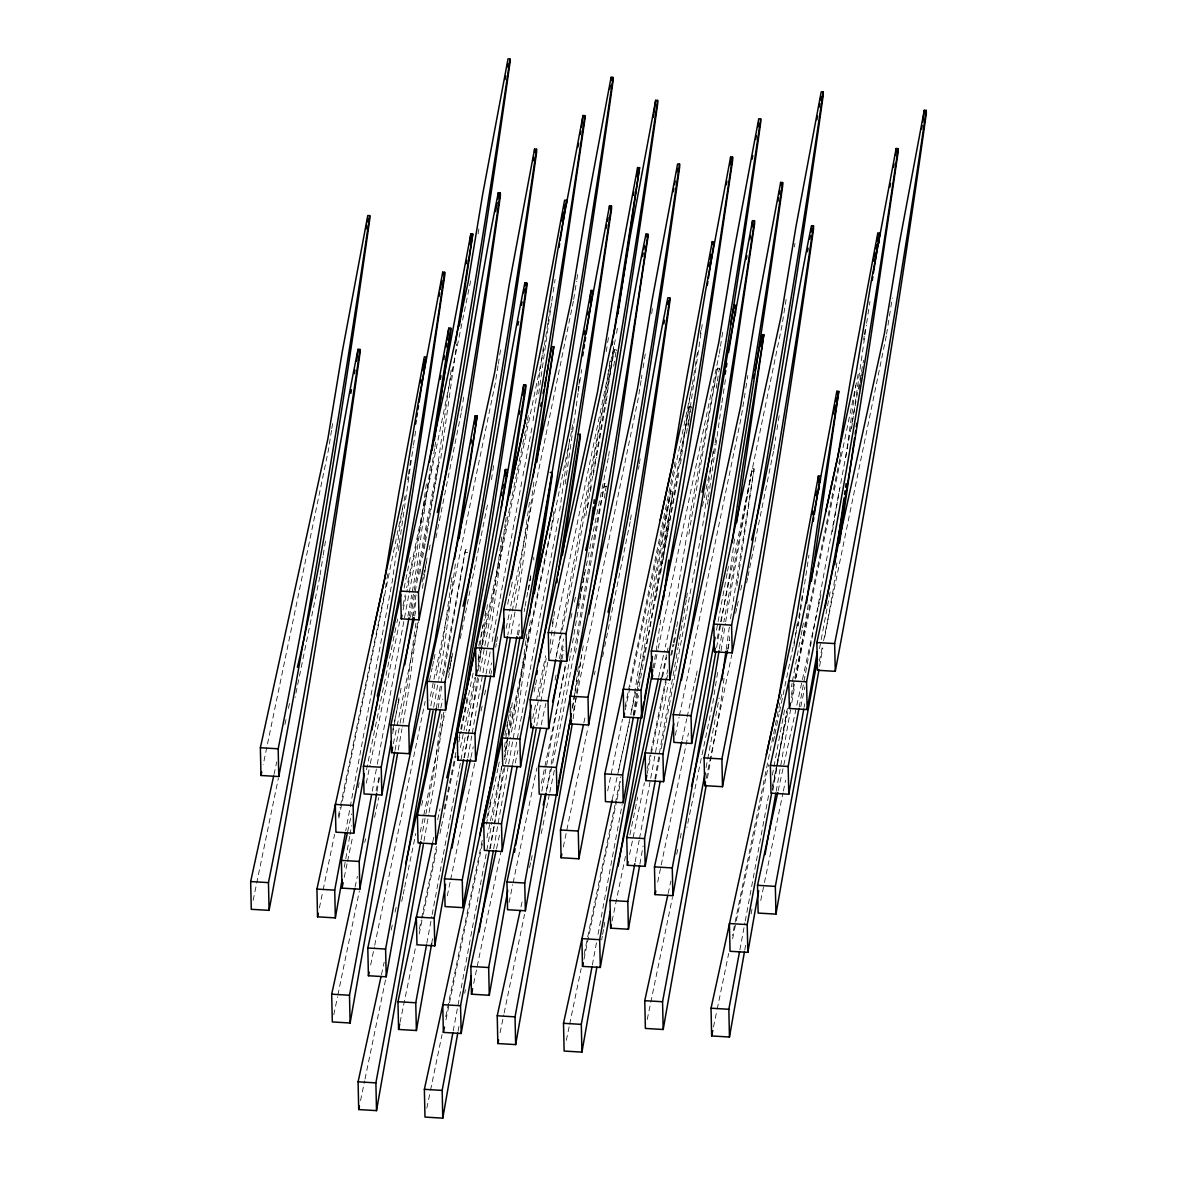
<?xml version="1.0" encoding="UTF-8"?>
<svg xmlns="http://www.w3.org/2000/svg" width="1177" height="1177" viewBox="0 0 1177 1177"><rect width="100%" height="100%" fill="white"/><g stroke="black" fill="none" stroke-linecap="round" stroke-linejoin="round"><path stroke-width="0.75" stroke-dasharray="5 3.75" d="M398.429 550.38L399.165 544.951M399.4 543.127L413.201 446.951M417.555 622.868L407.61 697.181L402.284 727.092M440.801 458.324L456.676 344.052M455.367 563.989L443.729 650.999L438.712 679.144M443.714 712.306L434.019 784.809L429.002 812.954M477.524 677.511L469.182 731.094M478.495 670.272L487.631 603.183M504.403 529.4L492.266 620.044L472.051 734.139M538.698 393.721L551.542 303.004M503.447 768.772L494.634 823.988M504.653 759.709L512.657 699.888M530.312 620.662L518.674 707.671L508.626 763.947M565.21 483.982L578.054 393.265M547.746 662.195L536.741 725.738M550.174 644.069L553.573 618.69M606.376 400.974L613.658 346.597M583.836 577.716L572.199 644.775M584.072 575.906L584.557 572.272M573.155 718.779L581.644 655.339M660.724 619.882L655.927 652.19M686.574 433.371L702.213 324.484M686.412 599.799L678.393 645.629M686.647 597.99L687.618 590.736M707.524 504.271L708.26 498.827M708.495 497.018L721.648 404.476M734.522 539.051L730.402 569.859L716.543 647.762M724.076 678.305L720.692 703.684L706.833 781.587M727.96 649.292L729.652 636.61M798.359 626.002L798.845 622.383M808.246 604.787L796.24 677.54M851.618 428.531L852.354 423.087M852.589 421.278L866.36 325.102M836.847 562.944L833.448 588.323L824.356 639.332M402.416 508.964L392.324 581.026L345.773 830.697M426.383 483.865L416.805 552.322L409.096 593.223M451.188 369.872L438.815 458.147L409.346 615.939M415.922 623.089L407.08 686.132L400.048 723.472M451.026 584.101L443.199 639.95L435.828 679.07M451.277 582.306L452.027 576.892M441.816 714.307L433.489 773.76L425.441 816.441M475.626 677.437L466.327 730.991M478.156 659.429L479.922 646.82M480.172 645.011L482.953 625.208M501.829 536.933L491.736 608.995L479.01 676.716M533.093 420.748L543.45 346.891M529.444 502.314L519.851 570.771L507.802 634.903M501.77 766.874L492.383 820.398M504.55 747.057L508.332 720.03M525.957 640.774L518.145 696.607L510.774 735.728M526.222 638.964L526.972 633.564M559.619 511.009L569.712 438.962M609.892 361.104L605.611 391.735L560.399 634.197M572.625 707.73L577.421 673.509M577.672 671.699L578.422 666.3M680.483 464.018L690.575 391.97M702.654 525.869L713.247 450.202M726.209 649.395L729.49 625.973M730.505 618.764L754.119 468.578L752.162 468.461L723.811 622M794.004 646.114L797.285 622.692M845.763 457.353L855.856 385.291M413.48 445.141L414.584 437.873M414.848 436.064L415.952 428.796M430.517 465.474L417.335 563.371L411.994 593.267M422.455 588.397L423.558 581.129M423.838 579.305L424.662 573.861M424.941 572.051L426.045 564.783M426.309 562.959L427.133 557.515M448.584 677.834L449.688 670.566M449.952 668.757L450.791 663.298M451.056 661.489L452.159 654.221M504.639 527.59L505.183 523.956M505.463 522.147L506.287 516.688M551.822 301.18L552.925 293.926M553.19 292.102L554.293 284.834M554.573 283.024L555.117 279.39M533.858 482.114L520.381 581.821L510.656 636.345M578.334 391.441L579.437 384.188M579.717 382.363L580.805 375.095M581.085 373.286L581.644 369.652M663.078 559.384L672.861 491.206L670.905 491.089L645.526 626.635L630.946 714.777M721.928 402.666L723.016 395.398M723.296 393.589L724.399 386.321M724.679 384.496L725.768 377.243M736.905 585.808L737.729 580.349M738.008 578.54L739.112 571.272M739.377 569.462L754.119 468.578M799.33 618.749L808.952 555.191M866.64 323.278L867.743 316.024M868.008 314.2L869.112 306.932M869.391 305.123L869.935 301.489M331.517 430.355L328.368 450.261L263.207 764.726M331.811 428.546L332.959 421.292M319.806 576.833L295.03 697.593M320.085 575.023L322.954 556.927M323.234 555.117L324.381 547.879M324.675 546.069L325.529 540.64M385.497 587.97L386.644 580.732M386.939 578.922L388.086 571.684M405.035 496.076L338.52 819.604M407.61 479.775L408.184 476.155M408.463 474.346L409.611 467.107M409.89 465.298L410.758 459.869M410.273 557.457L403.888 589.221M434.578 448.805L431.429 468.711L406.698 587.617M434.857 446.995L435.725 441.566M400.268 693.091L401.416 685.853M412.288 617.057L416.202 593.649M470.638 280.92L406.815 591.913M478.083 233.855L479.23 226.617M461.222 412.921L435.681 539.125M461.502 411.111L462.649 403.873M462.929 402.063L463.797 396.634M438.109 708.304L441.963 684.852M498.018 365.753L495.164 383.849L429.62 700.109M498.312 363.943L499.445 356.705M499.739 354.895L500.593 349.466M487.455 504.992L459.589 641.951M491.456 479.657L492.604 472.418M492.883 470.609L494.031 463.37M466.254 702.419L467.107 696.99M484.924 615.939L485.777 610.51M527.208 422.263L480.805 648.924M527.487 420.454L528.355 415.01M547.879 323.116L543.583 350.26L482.496 644.981M548.158 321.306L549.306 314.053M549.6 312.243L550.453 306.814M573.42 301.18L510.612 606.773M573.699 299.37L574.847 292.131M575.126 290.322L576.568 281.274M576.848 279.464L577.995 272.225M528.547 589.824L529.694 582.571M529.988 580.761L530.842 575.332M551.719 525.192L554.293 508.905M571.536 431.473L508.273 738.832M571.816 429.664L572.669 424.235M578.113 389.837L578.687 386.218M578.966 384.408L579.834 378.979M606.229 351.629L607.376 344.39M607.656 342.581L608.803 335.327M585.822 515.703L614.35 349.746L616.307 349.863L616.424 352.673L614.468 352.556M616.571 333.253L617.704 326.014M613.717 366.165L614.865 358.911M615.159 357.102L616.307 349.863M575.538 653.147L576.686 645.908M576.965 644.084L579.54 627.797M608.288 458.015L581.085 591.369M608.568 456.205L609.421 450.776M604.287 498.165L605.155 492.736M605.434 490.927L606.596 483.673L604.64 483.556C583.351 585.675 570.565 689.354 546.29 790.826M641.053 380.598L638.199 398.709L573.405 711.364M641.347 378.788L641.921 375.169M643.054 367.93L644.202 360.692M644.496 358.882L645.643 351.643M651.646 313.626L652.499 308.197M630.195 521.661L604.11 649.63M630.489 519.851L631.622 512.613M638.493 469.167L639.067 465.548M639.361 463.738L640.214 458.309M633.226 714.969L636.654 693.238M636.948 691.429L670.905 491.089M675.127 461.914L628.444 690.384M655.869 598.019L656.737 592.59M657.016 590.78L672.861 491.206M660.768 572.375L689.295 406.418L691.252 406.536L691.37 409.331L689.413 409.213M692.076 386.306L630.136 686.456M692.37 384.482L693.503 377.243M693.797 375.434L694.945 368.195M695.224 366.385L696.372 359.147M696.652 357.337L697.799 350.099M700.374 333.812L700.948 330.193M688.074 426.442L688.648 422.823M688.942 421.013L691.252 406.536M688.869 534.152L690.016 526.913M690.31 525.104L717.396 368.195L719.368 368.313L719.471 371.123L717.514 371.005M719.338 353.512L720.192 348.083M720.471 346.273L721.619 339.035M721.913 337.225L722.766 331.796M716.19 388.233L717.058 382.805M717.337 380.995L718.5 373.742M718.779 371.932L719.368 368.313M713.424 453.557L714.851 444.509M715.145 442.699L716.278 435.461M741.539 415.349L745.541 389.999M745.835 388.189L746.968 380.951M747.263 379.141L747.836 375.522M717.632 672.435L712.762 703.199L686.912 827.49M721.06 650.704L725.356 623.56M725.65 621.75L752.162 468.461M786.104 299.444L781.808 326.588L716.646 641.053M794.401 246.949L794.975 243.33M773.524 451.35L748.101 575.715M773.804 449.54L774.952 442.302M775.246 440.492L775.82 436.873M776.952 429.634L778.1 422.396M778.394 420.586L779.542 413.348M781.616 694.43L732.418 935.48M802.287 595.282L797.418 626.061L779.365 712.659M839.804 458.868L791.371 694.474M840.084 457.059L841.231 449.82M858.18 374.212L794.931 681.571M863.624 339.815L864.198 336.195M864.477 334.386L865.33 328.957M886.296 335.989L823.047 643.363M886.575 334.18L887.723 326.941M888.017 325.132L889.15 317.893M889.444 316.083L890.592 308.845M890.871 307.035L892.298 297.987M410.435 617.307L439.095 461.958L428.354 525.633M436.24 708.525L465.503 549.585L467.46 549.703M524.177 611.599L524.765 607.994M719.338 648.983L723.517 623.795M832.404 531.813L833.301 526.428M833.596 524.618L834.787 517.424M835.082 515.629L839.554 488.646M344.272 867.228L349.687 836.464M349.996 834.655L351.599 825.607M358.294 787.604L359.25 782.175M377.023 791.474L379.582 776.997M392.677 733.477L397.767 704.523M398.091 702.713L399.047 697.284M413.392 615.865L416.261 599.579M431.679 943.66L432.636 938.231M467.902 757.664L471.727 735.949M490.912 674.362L491.545 670.743M495.694 647.218L496.326 643.598M496.65 641.789L497.606 636.36M458.074 1031.287L459.03 1025.858M464.768 993.285L465.401 989.666M493.663 848.897L508.008 767.463M560.738 659.841L563.606 643.554M587.5 507.831L588.456 502.402M590.368 491.545L591.325 486.116M593.237 475.258L596.415 457.309M546.393 791.356L550.851 766.021M551.174 764.211L571.566 648.395M572.272 708.304L574.508 695.636M574.817 693.827L583.748 643.172M601.668 939.923L602.315 936.303M602.624 934.494L603.58 929.065M603.904 927.255L604.86 921.826M639.891 864.095L643.069 845.998M654.853 779.042L678.07 647.394M744.747 950.163L746.027 942.924M751.117 913.97L752.074 908.541M772.789 790.915L786.957 711.202M776.187 791.297L790.532 709.863M791.812 702.625L794.666 686.338M804.068 707.362L804.715 703.743M819.604 666.226L822.782 648.13M407.919 616.145L411.685 595.032M419.718 573.964L420.689 568.594M422.602 557.854L423.882 550.689M424.191 548.894L425.162 543.524M425.471 541.744L428.031 527.414M398.209 749.955L401.975 728.843M433.68 707.289L438.388 680.894M443.567 675.907L465.503 549.585M423.97 841.099L428.678 814.719M464.474 757.473L468.873 732.844M518.468 635.094L519.425 629.724M490.25 848.617L494.325 825.754M596.724 455.558L606.14 402.784M579.834 625.987L604.64 483.556M653.103 668.021L655.618 653.956M858.989 389.911L859.946 384.541M860.255 382.746L861.226 377.376M861.535 375.595L862.182 372.006M372.27 791.179L376.949 765.962M377.287 764.167L408.757 594.988M395.031 750.264L399.709 725.253M430.811 705.876L435.49 680.836M421.086 839.687L425.103 818.206M426.81 943.336L431.841 916.309M432.165 914.5L465.989 732.771M463.944 757.782L467.96 736.169M468.299 734.36L478.671 678.526M486.042 674.024L490.397 650.616M492.074 641.597L522.205 479.48M453.219 1030.949L492.045 822.179M489.676 849.014L494.031 825.592M494.369 823.797L510.435 737.508M512.569 764.285L548.717 569.742M534.196 722.531L546.246 658.399M556.044 657.619L560.061 636.007M541.817 791.165L565.593 663.269M633.682 715.498L638.714 688.471M639.037 686.677L669.507 522.75M592.355 964.919L596.71 941.512M598.048 934.303L622.147 804.597M635.168 861.858L639.185 840.246M639.523 838.436L668.315 683.513M655.604 779.145L659.959 755.722M661.297 748.513L691.429 586.396M716.469 630.151L725.856 580.158M706.082 767.566L719.147 697.961M739.892 949.824L744.909 922.797M745.247 921.002L769.008 793.107M772.362 775.084L784.75 709.04M772.333 789.502L787.398 708.436M791.415 686.824L792.077 683.219M792.415 681.409L800.787 636.816M799.212 707.024L863.58 360.324M819.53 648.601L820.869 641.391M821.193 639.597L827.225 607.494M522.882 475.92L532.592 424.353M517.218 634.83L519.248 623.987M525.104 606.184L526.457 598.961M526.796 597.151L527.811 591.737M528.149 589.927L529.503 582.689M529.841 580.894L530.856 575.465M549.394 566.181L559.104 514.614M614.35 349.746C593.061 451.85 580.29 555.544 556 657.016M689.295 406.418L663.902 541.964L649.321 630.107L637.169 685.117M669.845 520.94L679.556 469.388M717.396 368.195L692.017 503.756L677.437 591.884L665.285 646.909M692.091 582.806L701.816 531.254M726.18 578.378L727.195 573.037M727.518 571.257L728.534 565.931M801.125 635.036L802.125 629.71M802.464 627.929L803.464 622.589M827.563 605.714L828.902 598.607M829.241 596.827L830.241 591.487M253.129 900.331L278.346 778.335M319.394 907.85L322.733 891.71M323.116 889.915L334.606 834.287M338.314 816.352L340.168 807.378M340.536 805.583L384.938 591.59M344.243 877.351L347.215 863.006M347.583 861.211L352.776 836.082M366.503 769.699L396.163 626.179M366.268 783.176L369.975 765.241M370.343 763.446L399.65 621.706M402.975 605.552L405.212 594.797M403.108 609.848L406.448 593.694M333.797 1014.751L337.505 996.816M337.873 995.021L359.382 890.96M374.58 817.397L378.67 797.668M393.398 743.658L396.737 727.518M397.105 725.723L418.615 621.662M370.652 964.978L374.36 947.044M374.727 945.249L425.147 701.433M360.559 1100.583L364.635 1080.854M365.017 1079.059L385.776 978.587M401.725 901.435L402.843 896.05M403.211 894.255L404.329 888.885M404.697 887.09L415.805 833.493M420.277 832.124L445.127 711.923M400.062 1022.283L416.011 945.131M419.35 928.977L421.204 920.017M421.572 918.222L436.402 846.454M444.2 808.776L456.043 751.632M419.189 934.023L422.896 916.074M423.264 914.294L437.358 846.116M439.963 833.551L441.066 828.167M441.434 826.372L455.911 756.399M458.868 742.054L461.09 731.285M461.472 729.49L473.684 670.478M460.413 747.601L474.875 677.628M478.215 661.474L480.437 650.719M478.053 666.52L482.129 646.776M447.304 895.8L450.276 881.455M450.644 879.66L474.743 763.034M506.169 628.297L510.244 608.568M426.839 1108.116L430.179 1091.962M430.547 1090.167L442.037 1034.554M445.745 1016.604L482.438 839.26M445.965 1019.856L482.673 842.232M486.381 824.297L497.886 768.669M486.925 837.862L501.755 766.095M504.727 751.735L551.351 526.943M504.565 756.782L507.905 740.627M473.698 983.428L500.769 852.457M532.681 718.558L536.021 702.419M536.388 700.624L545.657 655.766M552.337 623.472L553.455 618.087M553.823 616.292L554.941 610.907M550.38 653.117L615.909 336.813M509.038 902.538L512.745 884.604M513.128 882.809L536.859 767.978M555.029 680.071L556.147 674.686M559.472 658.532L563.548 638.92M541.405 783.338L566.255 663.137M578.113 605.714L579.231 600.329M579.599 598.534L580.717 593.164M500.063 1032.759L503.785 1014.824M504.153 1013.029L524.545 914.352M541.229 833.61L549.394 794.151M549.762 792.356L554.573 769.214M563.327 846.984L588.162 726.768M602.639 656.795L603.742 651.425M607.67 790.856L622.515 719.088M625.105 706.538L628.077 692.179M625.311 709.775L629.769 688.251M566.343 1040.291L569.315 1025.932M569.683 1024.137L581.173 968.524M584.145 954.164L614.924 805.259M615.291 803.464L620.838 776.746M583.983 959.211L616.616 801.316M616.983 799.536L620.706 781.587M634.418 715.204L638.493 695.578M654.177 667.977L657.884 650.028M658.252 648.233L718.97 355.263M612.099 920.988L625.443 856.4M629.901 834.876L637.684 797.197M662.533 676.996L666.609 657.369M629.592 854.502L644.422 782.734M647.394 768.39L667.786 669.713M670.758 655.354L672.979 644.584M673.362 642.789L674.833 635.624M675.215 633.829L676.319 628.444M676.687 626.65L677.805 621.265M647.232 773.421L650.94 755.487M651.308 753.692L666.153 681.924M666.52 680.129L668.006 672.95M671.714 655.015L673.935 644.246M674.303 642.451L675.421 637.066M675.348 735.213L679.055 717.264M679.423 715.469L741.245 417.158M657.693 882.059L688.471 733.139M647.232 1019.459L672.45 897.462M706.185 778.453L731.785 654.662M746.615 582.895L747.733 577.51M713.512 1026.977L716.837 1010.837M717.22 1009.042L728.71 953.414M732.624 938.716L735.963 922.577M736.331 920.782L768.61 764.697M773.421 741.363L774.54 735.978M774.907 734.198L778.983 714.454M772.465 785.971L788.413 708.834M791.591 697.726L794.549 683.366M760.739 900.508L764.079 884.354M764.447 882.559L782.999 792.857M783.367 791.062L785.589 780.292M800.801 706.744L804.877 687M819.324 661.297L822.664 645.143M396.914 622.589L397.649 619.073M392.706 730.064L399.694 696.71M429.561 680.365L432.136 668.08M432.503 666.314L433.607 661.047M433.975 659.297L435.078 654.029M421.675 805.406L422.778 800.139M458.986 737.582L465.96 704.229M478.833 645.893L484.35 619.558M507.684 604.169L512.466 581.35M486.851 818.192L489.426 805.892M489.794 804.141L490.897 798.874M498.254 766.874L499.357 761.607M504.859 735.272L506.331 728.254M506.698 726.503L507.802 721.236M508.17 719.471L509.273 714.204M509.641 712.453L510.744 707.186M534.078 691.796L535.182 686.529M535.55 684.779L536.653 679.512M702.478 506.287L713.13 455.367M274.02 774.437L276.742 761.931M284.922 724.443L286.085 719.088M288.424 708.377L289.586 703.022M347.642 831.801L351.526 813.954M355.057 887.061L357.396 876.35M364.782 842.438L365.561 838.863M376.081 790.65L379.582 774.584M414.672 615.983L416.231 608.833M422.072 582.056L423.234 576.701M423.632 574.92L424.794 569.565M425.191 567.77L426.751 560.635M429.075 549.924L430.252 544.568M381.451 974.688L384.173 962.197M391.191 930.051L392.735 922.915M395.075 912.204L396.252 906.849M440.801 708.024L442.743 699.094M448.584 672.317L449.761 666.962M450.144 665.182L451.321 659.826M451.703 658.031L453.263 650.896M432.695 842.055L434.181 835.67M437.682 819.604L440.007 808.893M470.932 757.414L473.272 746.704M481.055 710.996L482.232 705.641M484.556 694.93L485.733 689.575M489.235 673.509L491.574 662.798M496.562 848.617L499.666 834.331M515.246 762.917L517.968 750.426M541.199 724.855L545.878 703.434M561.929 659.238L563.871 650.307M570.874 618.175L572.051 612.82M574.376 602.109L575.553 596.754M520.984 906.878L522.147 901.523M529.547 867.596L530.709 862.241M531.107 860.461L532.651 853.31M583.836 722.884L585.396 715.734M594.356 674.671L595.135 671.096M612.246 799.374L636.389 688.692M658.664 677.261L664.505 650.469M661.798 676.834L666.55 654.662M666.932 652.867L668.109 647.512M682.116 740.112L686.794 718.676M687.177 716.896L695.739 677.614M696.137 675.833L697.299 670.478M668.124 893.564L670.846 881.058M676.687 854.281L677.849 848.926M680.188 838.215L681.365 832.86M727.842 648.983L729.784 640.053M735.625 613.276L736.802 607.92M737.185 606.126L738.347 600.77M740.686 590.06L741.863 584.704M778.174 790.694L817.912 608.73M618.793 769.787L629.769 720.089M818.309 606.949L819.486 601.638M819.869 599.858L821.046 594.532M752.28 471.256L754.236 471.374M604.757 486.366L606.714 486.484M671.022 493.884L672.979 494.002M465.606 552.396L467.578 552.513M533.725 557.236L533.843 560.031"/><path stroke-width="1.5" d="M618.013 313.965L618.499 310.331M590.148 530.592L593.296 507.022M593.782 503.388L594.267 499.769M663.622 598.137L664.108 594.503M664.593 590.883L668.727 560.061M736.699 522.735L763.844 334.768L761.887 334.651L755.119 370.784M811.409 581.217L838.774 391.426L836.818 391.308L811.439 526.869L796.858 614.997L711.04 1008.203L711.644 1035.951L729.446 1037.025L744.423 951.972M839.51 542.994L854.634 437.756M454.557 558.884L477.171 415.893L475.214 415.775L449.82 551.322L435.255 639.464L367.812 948L368.416 975.748L386.218 976.807L433.062 710.805M529.503 615.556L530.253 610.142M556.853 582.733L557.354 579.143M557.869 575.538L558.369 571.934M612.172 344.905L612.673 341.301M613.173 337.696L639.582 167.678L637.61 167.561L612.231 303.122L597.651 391.25L530.209 699.785L530.827 727.533L548.629 728.607L560.414 661.651M732.138 542.597L742.231 470.55L763.844 334.768M721.928 680.026L725.959 651.19M806.583 602.874L817.176 527.208L838.774 391.426M834.684 564.651L844.027 498.003M844.527 494.399L845.042 490.794M434.372 440.051L450.879 331.075L450.776 328.265L448.805 328.148C424.912 450.85 406.904 574.582 377.228 696.122M459.427 325.882L472.786 234.091L470.829 233.973L445.45 369.519L432.062 450.467M459.118 538.566L477.171 415.893M506.89 476.038L507.449 472.404M509.597 494.899L525.825 387.733L525.707 384.938L523.75 384.82C498.783 515.997 478.45 647.968 446.716 777.776M536.874 462.134L553.823 346.715L551.866 346.597L549.159 361.059M534.343 593.429L552.219 475.361L552.116 472.565L550.145 472.448M562.459 555.206L580.335 437.153L580.217 434.342L578.26 434.225M618.778 308.521L639.582 167.678M735.125 315.48L735.684 311.846M818.868 489.794L819.413 486.16M819.957 482.541L820.516 478.907M878.748 243.374L879.293 239.74M855.179 434.122L855.723 430.488M856.282 426.854L856.827 423.22M369.74 215.641C343.478 394.104 313.641 571.89 278.169 748.807L278.787 776.555L260.985 775.481L260.367 747.733L327.809 439.212L342.389 351.07L367.783 215.523L369.74 215.641L369.858 218.436C343.684 405.182 313.847 591.237 278.787 776.555M297.384 667.315C322.675 562.312 336.313 455.072 358.058 349.334L360.015 349.451C333.768 527.929 303.931 705.7 268.459 882.618L269.077 910.365L251.275 909.306L250.657 881.558L273.623 776.217M415.643 423.955L416.217 420.336M416.79 416.717L417.364 413.098M417.938 409.478L418.512 405.859M419.086 402.24L426.295 356.969L424.338 356.852L398.944 492.413L384.379 580.541L372.212 635.565M342.036 879.896L335.342 917.898L317.54 916.824L316.937 889.076L402.755 495.87L417.335 407.742L442.714 272.181L444.671 272.299C418.423 450.776 388.587 628.562 353.115 805.48L353.733 833.228L335.931 832.154L335.313 804.406L353.115 805.48M429.458 462.237L450.776 328.265M455.514 342.713L472.786 234.091M510.009 58.968C483.747 237.445 453.91 415.216 418.438 592.134L419.056 619.882L401.254 618.822L400.636 591.075L468.078 282.539L482.658 194.396L508.037 58.85L510.009 58.968L510.112 61.778C483.953 248.509 454.116 434.578 419.056 619.882M437.255 512.436C462.708 406.83 476.508 299.017 498.327 192.66L500.284 192.778C474.037 371.255 444.2 549.026 408.728 725.959L409.346 753.707L391.544 752.633L390.926 724.885L414.289 617.763M536.521 149.229C510.274 327.706 480.422 505.477 444.965 682.395L445.568 710.143L427.766 709.084L427.163 681.336L494.605 372.8L509.17 284.672L534.564 149.111L536.521 149.229L536.638 152.039C510.465 338.77 480.628 524.839 445.568 710.143M462.988 606.258C488.779 499.489 502.873 390.484 524.854 282.921L526.81 283.039C500.563 461.516 470.712 639.288 435.24 816.22L435.858 843.968L418.056 842.894L417.438 815.146L440.419 709.819M501.284 507.625L507.331 469.608L505.374 469.491L479.981 605.037L465.401 693.179L453.645 746.409M504.977 515.291L525.707 384.938M559.075 247.376L559.649 243.757M560.223 240.137L566.564 200.311L564.607 200.193L539.213 335.739L524.648 423.867M490.588 676.172L475.611 761.225L457.809 760.151L457.206 732.403L543.024 339.211L557.604 251.069L582.983 115.523L584.94 115.64C558.692 294.103 528.856 471.889 493.384 648.807L494.002 676.554L476.199 675.48L475.582 647.733L493.384 648.807M533.078 477.068L553.823 346.715M613.055 77.417C586.808 255.895 556.971 433.666 521.499 610.598L522.102 638.346L504.315 637.272L503.697 609.524L571.139 300.988L585.719 212.86L611.098 77.299L613.055 77.417L613.173 80.227C587.014 266.958 557.177 453.027 522.102 638.346M530.503 608.347L552.116 472.565M582.703 355.748L583.292 352.114M583.866 348.495L584.439 344.876M585.013 341.256L585.587 337.637M586.161 334.018L593.076 290.572L591.119 290.454L565.74 426L551.16 514.143L539.007 569.153M517.1 766.433L502.138 851.486L484.335 850.412L483.718 822.664L569.536 429.473L584.116 341.33L609.509 205.784L611.466 205.901C585.204 384.379 555.367 562.15 519.896 739.068L520.514 766.816L502.711 765.756L502.093 737.994L519.896 739.068M558.619 570.124L580.217 434.342M657.634 100.442C631.387 278.905 601.55 456.691 566.078 633.609L566.696 661.356L548.894 660.282L548.276 632.535L615.718 324.013L630.298 235.871L655.677 100.325L657.634 100.442L657.752 103.238C631.593 289.969 601.756 476.038 566.696 661.356M585.675 550.336C610.804 445.906 624.296 339.27 645.967 234.135L647.924 234.252C621.677 412.73 591.84 590.501 556.368 767.419L556.986 795.166L539.184 794.107L538.566 766.359L546.746 728.857M679.556 164.074C653.309 342.551 623.472 520.322 588 697.255L588.603 725.003L570.816 723.929L570.198 696.181L637.64 387.645L652.22 299.517L677.599 163.956L679.556 164.074L679.673 166.884C653.515 353.615 623.663 539.684 588.603 725.003M607.979 612.187C632.932 508.361 646.291 402.313 667.889 297.781L669.845 297.899C643.598 476.361 613.747 654.147 578.275 831.065L578.893 858.813L561.091 857.739L560.487 829.991L583.454 724.664M707.289 285.217L707.863 281.597M708.436 277.978L714.204 241.771L712.247 241.653L686.853 377.214L672.273 465.342L660.12 520.352M638.228 717.646L623.251 802.699L605.449 801.625L604.831 773.877L690.664 380.671L705.244 292.543L730.623 156.982L732.58 157.1C706.332 335.577 676.495 513.349 641.024 690.281L641.627 718.029L623.839 716.955L623.221 689.207L641.024 690.281M760.695 118.892C734.448 297.369 704.611 475.14 669.139 652.058L669.742 679.806L651.955 678.746L651.337 650.984L718.779 342.463L733.359 254.32L758.738 118.774L760.695 118.892L760.813 121.687C734.654 308.433 704.802 494.502 669.742 679.806M725.164 374.212L725.738 370.593M726.327 366.974L726.9 363.355M728.622 352.482L736.111 305.417L734.154 305.299L730.431 325.176M701.992 492.236L712.571 444.317L727.151 356.19L752.544 220.629L754.501 220.746C728.254 399.224 698.402 576.995 662.931 753.927L663.548 781.675L645.746 780.601L645.143 752.853L662.931 753.927M782.617 182.538C756.355 361.001 726.518 538.786 691.046 715.704L691.664 743.452L673.862 742.378L673.244 714.63L740.686 406.109L755.266 317.967L780.66 182.42L782.617 182.538L782.734 185.333C756.561 372.079 726.724 558.133 691.664 743.452M823.164 91.968C796.917 270.445 767.08 448.216 731.608 625.134L732.226 652.882L714.424 651.808L713.806 624.06L781.248 315.539L795.829 227.396L821.208 91.85L823.164 91.968L823.282 94.763C797.123 281.509 767.286 467.563 732.226 652.882M751.588 540.066C776.555 436.24 789.899 330.193 811.497 225.66L813.454 225.778C787.207 404.255 757.37 582.027 721.898 758.959L722.501 786.707L704.714 785.633L704.096 757.885L727.46 650.763M813.204 521.352L813.778 517.733M814.352 514.114L820.398 476.096L818.442 475.979L793.048 611.54L778.777 697.873M872.245 280.376L872.819 276.757M873.393 273.138L879.734 233.296L877.777 233.178L852.383 368.739L837.803 456.867L825.651 511.892M803.759 709.172L788.781 794.225L770.979 793.151L770.361 765.403L856.194 372.212L870.774 284.069L896.153 148.523L898.11 148.64C871.863 327.103 842.026 504.889 806.554 681.807L807.157 709.554L789.37 708.48L788.752 680.733L806.554 681.807M845.572 487.19L846.16 483.57M926.225 110.417C899.978 288.895 870.127 466.666 834.655 643.584L835.273 671.331L817.471 670.272L816.867 642.524L884.31 333.988L898.875 245.861L924.269 110.3L926.225 110.417L926.343 113.227C900.17 299.958 870.333 486.027 835.273 671.331M436.24 708.525L425.53 773.274L405.594 864.006M520.013 636.772L510.185 696.137L424.367 1089.328L424.985 1117.076L442.773 1118.15L457.75 1033.097M719.044 650.778L712.203 692.15L691.487 786.442M269.077 910.365C304.137 725.061 333.974 538.992 360.133 352.261L360.015 349.451M353.733 833.228L364.237 773.51M371.888 730.078C401.416 579.231 422.234 427.074 444.788 275.109L444.671 272.299M347.244 833.596L341.404 860.372L342.021 888.12L359.824 889.194L376.714 793.283M400.798 594.797L363.428 766.198L364.046 793.945L381.848 795.005L391.397 740.716M404.785 664.725L413.068 617.675M354.66 888.856L331.693 994.182L332.311 1021.93L350.113 1023.004L397.576 753.471M409.346 753.707C444.406 568.388 474.243 382.319 500.402 195.588L500.284 192.778M381.068 976.469L358.088 1081.81L358.705 1109.558L376.508 1110.632L423.352 844.615M435.858 843.968C470.918 658.649 500.755 472.58 526.928 285.849L526.81 283.039M432.621 842.806L397.973 1001.701L398.576 1029.448L416.378 1030.522L431.679 943.66M463.606 759.592L434.151 918.104L416.349 917.045L416.967 944.793L434.769 945.852L445.597 884.324M451.968 848.131L467.578 759.474M494.002 676.554L504.197 618.646M511.201 578.834C541.037 426.177 562.312 272.24 585.057 118.436L584.94 115.64M470.55 759.209L444.465 878.822L445.083 906.57L462.87 907.644L510.347 638.111M489.338 850.809L460.545 1005.732L442.743 1004.658L443.361 1032.406L461.163 1033.48L471.359 975.571M479.01 932.14L493.34 850.706M520.514 766.816L531.342 705.288M536.771 674.524L537.403 670.905M538.992 661.857C568.403 511.612 589.074 360.059 611.584 208.697L611.466 205.901M496.164 850.397L470.859 966.449L471.477 994.197L489.279 995.271L507.758 890.312M514.452 852.31L515.085 848.691M515.717 845.071L536.109 729.254M540.42 728.431L506.949 881.97L507.552 909.718L525.354 910.792L546.069 793.166M556.986 795.166L571.316 713.733M588.838 614.217C613.438 489.249 628.15 362.781 648.041 237.048L647.924 234.252M520.205 910.454L497.224 1015.78L497.842 1043.528L515.644 1044.602L572.213 724.061M578.893 858.813C613.953 673.494 643.79 487.44 669.963 300.694L669.845 297.899M612.172 800.139L563.503 1023.299L564.121 1051.046L581.924 1052.12L596.886 967.067M641.627 718.029L652.47 656.501M659.164 618.499C688.898 466.445 710.011 313.097 732.697 159.91L732.58 157.1M641.539 714.527L599.682 939.702L581.879 938.628L582.497 966.391L600.299 967.45L610.172 911.351M618.146 866.11L652.794 669.787M658.281 679.041L609.995 900.42L610.613 928.167L628.415 929.241L639.567 865.904M661.489 677.864L626.752 837.524L627.37 865.272L645.173 866.331L660.15 781.278M663.548 781.675L673.744 723.767M681.395 680.335C711.026 528.885 731.991 376.125 754.619 223.556L754.501 220.746M681.733 741.893L654.471 866.861L655.089 894.608L672.891 895.682L715.91 651.381M667.727 895.344L644.761 1000.685L645.379 1028.433L663.181 1029.492L706.2 785.206M722.501 786.707C757.576 601.388 787.413 415.319 813.572 228.588L813.454 225.778M771.656 793.107L747.218 924.607L729.416 923.533L730.034 951.281L747.836 952.355L758.665 890.827M765.035 854.634L775.878 793.107M807.157 709.554L817.353 651.646M825.003 608.215C854.634 456.764 875.6 304.019 898.228 151.436L898.11 148.64M777.776 792.474L757.532 885.31L758.15 913.072L775.952 914.132L818.957 669.831M365.973 229.059L366.621 225.484M367.253 221.909L367.886 218.319M350.834 393.309L351.467 389.734M354.351 373.624L354.983 370.034M356.587 361.089L358.058 349.334M420.292 382.922L420.939 379.347M422.528 370.402L424.456 359.662M439.006 296.472L439.639 292.896M440.272 289.307L441.875 280.361M440.301 379.288L440.934 375.698M443.817 359.588L444.45 356.013M446.054 347.068L446.686 343.478M447.334 339.903L448.805 328.148M466.151 263.633L466.798 260.043M469.667 243.933L470.829 233.973M504.962 79.55L505.61 75.975M507.199 67.03L507.846 63.44M495.576 211.58L497.165 202.635M497.812 199.045L498.327 192.66M470.859 443.641L471.491 440.066M474.375 423.955L475.008 420.366M533.078 160.866L533.725 157.291M517.939 325.117L518.571 321.527M521.455 305.417L522.088 301.842M523.691 292.896L524.324 289.307M501.328 495.561L501.976 491.986M502.608 488.396L503.256 484.821M504.845 475.876L505.374 469.491M519.072 414.466L519.719 410.891M522.588 394.781L523.75 384.82M561.532 220.893L563.121 211.934M563.768 208.358L564.401 204.783M577.995 146.963L578.628 143.388M580.232 134.428L580.864 130.853M581.512 127.278L582.983 115.523M609.612 89.055L610.26 85.48M583.895 334.43L584.528 330.84M587.397 314.73L588.044 311.155M589.633 302.195L591.119 290.454M606.111 228.279L606.743 224.689M607.376 221.114L608.023 217.539M633.255 195.426L633.903 191.851M636.772 175.741L637.419 172.151M653.25 117.435L655.677 100.325M642.568 256.63L643.216 253.04M643.848 249.465L644.481 245.89M673.244 191.822L673.877 188.246M674.524 184.671L675.157 181.081M676.76 172.136L677.393 168.561M663.843 323.852L664.49 320.276M667.359 304.166L668.006 300.576M708.525 265.943L709.157 262.353M709.805 258.778L710.437 255.203M726.268 184.848L726.9 181.273M729.784 165.163L730.417 161.587M752.147 159.16L752.78 155.585M755.663 139.474L756.296 135.899M757.9 126.939L758.532 123.364M746.262 259.234L746.909 255.659M749.778 239.549L750.426 235.959M752.015 227.014L752.544 220.629M777.894 201.326L778.527 197.751M779.174 194.176L779.807 190.586M760.401 346.391L761.887 334.651M816.853 119.716L817.5 116.126M819.089 107.181L819.736 103.605M820.369 100.016L821.002 96.44M807.466 251.731L808.099 248.156M809.702 239.211L810.335 235.621M810.968 232.046L811.615 228.47M812.159 514.584L812.807 511.009M815.676 494.899L816.323 491.309M817.912 482.364L818.442 475.979M833.419 413.804L835.023 404.859M835.655 401.283L836.303 397.694M873.408 261.044L875.011 252.099M875.644 248.524L876.291 244.934M876.924 241.359L877.571 237.783M889.886 187.114L890.518 183.538M893.387 167.428L894.034 163.853M895.623 154.893L896.153 148.523M921.503 129.22L922.15 125.63M922.783 122.055L924.269 110.3M335.342 917.898L334.724 890.15L345.45 832.507M359.824 889.194L359.206 861.446L371.594 794.784M381.848 795.005L381.23 767.257L409.022 617.748M350.113 1023.004L349.495 995.256L394.692 752.059M386.218 976.807L385.6 949.059L430.135 709.481M376.508 1110.632L375.89 1082.884L420.763 841.496M416.378 1030.522L415.761 1002.775L426.486 945.131M475.611 761.225L474.993 733.477L485.718 675.833M462.87 907.644L462.267 879.896L507.464 636.698M442.773 1118.15L442.169 1090.402L452.88 1032.759M502.138 851.486L501.52 823.738L512.23 766.095M489.279 995.271L488.661 967.523L533.519 726.135M548.629 728.607L548.011 700.859L555.721 659.429M525.354 910.792L524.751 883.03L541.155 794.769M515.644 1044.602L515.026 1016.854L556.544 793.475M557.221 789.87L557.883 786.265M558.56 782.661L570.271 720.177M623.251 802.699L622.633 774.952L633.344 717.293M581.924 1052.12L581.306 1024.373L592.016 966.729M642.201 710.923L643.878 701.919M644.555 698.314L646.556 687.515M628.415 929.241L627.797 901.494L634.83 863.653M645.173 866.331L644.555 838.583L655.265 780.939M672.891 895.682L672.273 867.935L715.13 637.36M663.181 1029.492L662.563 1001.745L705.082 772.965M729.446 1037.025L728.843 1009.277L739.553 951.619M788.781 794.225L788.163 766.477L798.874 708.834M775.952 914.132L775.334 886.384L817.515 659.414M540.699 406.242L541.376 402.637M543.068 393.589L543.745 389.984M544.421 386.365L546.113 377.331M546.79 373.712L548.482 364.679M516.88 636.639L506.39 692.664L491.809 780.807L479.642 835.817M646.894 685.705L651.249 662.592M753.766 378.023L754.442 374.404M260.985 775.481L261.735 771.891M317.54 916.824L318.29 913.234M342.021 888.12L343.14 882.735M401.254 618.822L401.99 615.233M391.544 752.633L392.647 747.248M368.416 975.748L369.166 972.158M358.705 1109.558L359.456 1105.968M398.576 1029.448L399.694 1024.078M457.809 760.151L458.559 756.561M476.199 675.48L477.303 670.11M443.361 1032.406L444.479 1027.035M471.477 994.197L472.595 988.812M530.827 727.533L531.563 723.943M497.842 1043.528L498.592 1039.938M570.816 723.929L571.551 720.339M561.091 857.739L561.841 854.164M623.839 716.955L624.575 713.365M582.497 966.391L583.248 962.801M651.955 678.746L652.691 675.157M610.613 928.167L611.349 924.578M627.37 865.272L628.106 861.682M645.746 780.601L646.864 775.216M655.089 894.608L655.839 891.018M714.424 651.808L715.16 648.233M704.714 785.633L705.45 782.043M711.644 1035.951L712.762 1030.566M789.37 708.48L790.473 703.096M552.587 702.08L561.532 661.018M543.171 805.112L545.51 794.401M512.481 478.892L524.251 425.647M766.315 754.678L778.483 699.668M400.636 591.075L418.438 592.134M503.697 609.524L521.499 610.598M713.806 624.06L731.608 625.134M816.867 642.524L834.655 643.584M548.276 632.535L566.078 633.609M651.337 650.984L669.139 652.058M427.163 681.336L444.965 682.395M570.198 696.181L588 697.255M530.209 699.785L548.011 700.859M673.244 714.63L691.046 715.704M390.926 724.885L408.728 725.959M457.206 732.403L474.993 733.477M704.096 757.885L721.898 758.959M770.361 765.403L788.163 766.477M260.367 747.733L278.169 748.807M538.566 766.359L556.368 767.419M604.831 773.877L622.633 774.952M363.428 766.198L381.23 767.257M417.438 815.146L435.24 816.22M483.718 822.664L501.52 823.738M560.487 829.991L578.275 831.065M626.752 837.524L644.555 838.583M654.471 866.861L672.273 867.935M341.404 860.372L359.206 861.446M757.532 885.31L775.334 886.384M506.949 881.97L524.751 883.03M444.465 878.822L462.267 879.896M609.995 900.42L627.797 901.494M250.657 881.558L268.459 882.618M316.937 889.076L334.724 890.15M367.812 948L385.6 949.059M470.859 966.449L488.661 967.523M644.761 1000.685L662.563 1001.745M711.04 1008.203L728.843 1009.277M331.693 994.182L349.495 995.256M397.973 1001.701L415.761 1002.775M497.224 1015.78L515.026 1016.854M563.503 1023.299L581.306 1024.373M358.088 1081.81L375.89 1082.884M424.367 1089.328L442.169 1090.402M879.734 233.296L879.852 236.106M877.777 233.178L877.88 235.988M836.818 391.308L836.935 394.118M780.66 182.42L780.763 185.216M730.623 156.982L730.74 159.792M736.111 305.417L736.228 308.212M734.154 305.299L734.271 308.094M712.247 241.653L712.365 244.463M645.967 234.135L646.085 236.93M637.61 167.561L637.728 170.371M611.098 77.299L611.216 80.11M609.509 205.784L609.627 208.579M593.076 290.572L593.193 293.367M566.564 200.311L566.681 203.106M534.564 149.111L534.682 151.921M524.854 282.921L524.971 285.731M475.214 415.775L475.331 418.585M442.714 272.181L442.832 274.991M747.218 924.607L747.836 952.355M599.682 939.702L600.299 967.45M460.545 1005.732L461.163 1033.48M434.151 918.104L434.769 945.852"/></g></svg>
